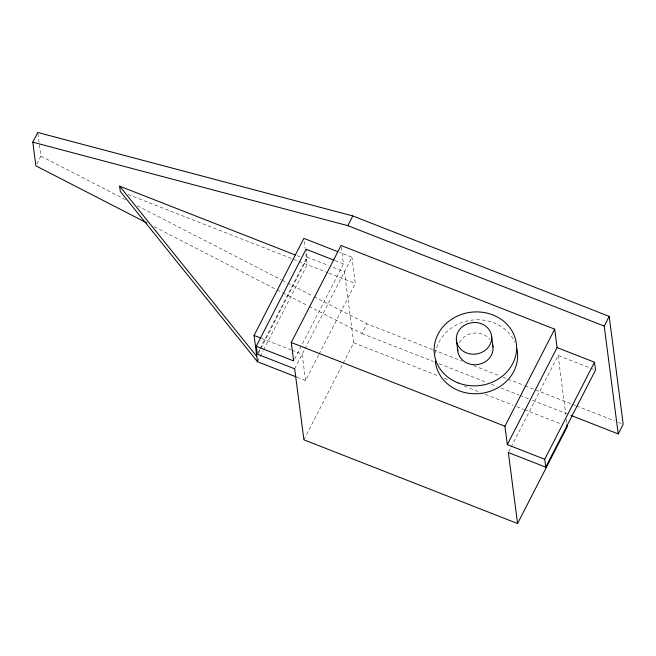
<?xml version="1.0" encoding="UTF-8"?>
<svg xmlns="http://www.w3.org/2000/svg" width="656" height="656" viewBox="0 0 656 656"><rect width="100%" height="100%" fill="white"/><g stroke="black" fill="none" stroke-linecap="round" stroke-linejoin="round"><path stroke-width="0.49" stroke-dasharray="3.28 2.46" d="M36.777 164.082L40.852 156.136L39.188 143.32M258.226 352.354L259.62 349.632M260.088 348.721L307.065 257.119L306.172 250.215M258.202 353.74L260.53 349.205M260.998 348.303L306.582 259.415L303.72 258.292M257.496 361.727L263.072 350.837M263.54 349.935L307.27 264.68L305.803 253.405M294.593 359.111L343.432 263.876L341.169 246.435M294.683 368.811L304.474 349.722M304.917 348.861L351.928 257.209L339.669 252.412M297.086 377.233L305.565 380.562L318.595 355.158M319.054 354.256L355.339 283.507L351.928 257.209M303.908 439.823L353.682 342.776L344.457 271.764L332.305 267.008M309.025 306.327L361.833 333.486L366.811 323.777L432.575 349.541M508.81 451.615L510.671 447.982M511.139 447.08L558.117 355.47L593.639 369.385M335.019 260.58L343.432 263.876M307.065 257.119L328.566 265.541M297.045 255.676L299.907 256.799M127.945 194.422L297.726 260.94M298.685 261.318L328 272.798M328.943 273.167L355.339 283.507M433.526 349.919L462.119 361.12M473.558 365.597L499.29 375.683M503.103 377.175L506.916 378.668M507.867 379.045L524.078 385.392M525.03 385.761L534.558 389.5M535.509 389.869L571.729 404.063M572.688 404.432L575.542 405.556M576.493 405.925L614.623 420.865M618.436 422.357L621.298 423.473M361.833 333.486L433.313 361.489M439.036 363.727L486.686 382.399M491.459 384.268L497.174 386.507M500.987 387.999L519.101 395.092M520.052 395.47L528.629 398.832M532.442 400.324L570.564 415.256M353.682 342.776L438.569 376.036M444.292 378.282L449.065 380.144M464.325 386.13L479.585 392.108M485.309 394.346L512.976 405.187M516.789 406.679L523.463 409.295M524.415 409.672L560.667 423.866M261.621 338.381L290.838 349.828M291.781 350.197L302.154 354.256L305.565 380.562M40.852 156.136L125.526 199.686M137.366 205.779L281.219 279.759M282.129 280.227L286.688 282.572M287.599 283.039L313.092 296.151M314.003 296.619L366.811 323.777M154.242 226.722L276.242 289.468M277.152 289.936L281.711 292.273M282.621 292.74L308.115 305.852M558.117 355.47L565.759 414.313M566.415 419.381L566.948 423.44M304.245 241.383L305.155 248.394M37.909 133.455L39.057 142.336M435.461 353.322A41.32 36.916 -7.4 0 1 471.188 320.226A41.32 36.916 -7.4 0 1 514.78 342.219M459.348 342.596A17.712 15.818 -7.4 0 1 489.852 339.406"/><path stroke-width="0.98" d="M146.952 222.974L35.875 165.845L32.8 142.172L37.777 132.471L352.805 215.947L609.194 316.389L623.2 424.227L618.223 433.928L571.515 415.633M296.143 376.864L257.496 361.727L254.077 335.421L303.851 238.374L337.783 251.666M567.079 424.457L567.342 426.482L517.568 523.529L303.908 439.823L294.683 368.811L257.291 354.166L256.266 346.278L306.04 249.231L334.084 260.211M32.8 142.172L347.828 225.648L352.805 215.947M256.266 346.278L293.658 360.923L291.264 342.514L341.038 245.467L554.705 329.173L557.092 347.582L507.318 444.629L544.71 459.274L545.735 467.17L508.343 452.517L517.568 523.529M507.318 444.629L504.931 426.22L554.705 329.173M618.223 433.928L604.217 326.089L609.194 316.389M544.71 459.274L594.484 362.227L557.092 347.582M545.735 467.17L595.509 370.115L594.484 362.227M347.828 225.648L604.217 326.089M257.496 361.727L120.31 191.437L119.63 186.173L295.134 254.93M291.264 342.514L504.931 426.22M254.077 335.421L260.678 338.012M119.63 186.173L256.808 356.462M491.623 336.512A17.712 15.818 -7.4 0 1 466.539 352.912A17.712 15.818 -7.4 0 1 463.866 325.638A17.712 15.818 -7.4 0 1 491.623 336.512L492.984 347.032M456.396 340.202L457.765 350.722M516.887 348.656A41.32 36.916 -7.4 0 1 482.152 393.231A41.32 36.916 -7.4 0 1 435.305 361.062M492.525 344.589A17.712 15.818 -7.4 0 1 477.388 364.572A17.712 15.818 -7.4 0 1 457.699 349.066M457.954 382.842A41.32 36.916 -7.4 0 0 516.469 344.58A41.32 36.916 -7.4 0 0 451.705 319.21A41.32 36.916 -7.4 0 0 457.954 382.842"/></g></svg>
